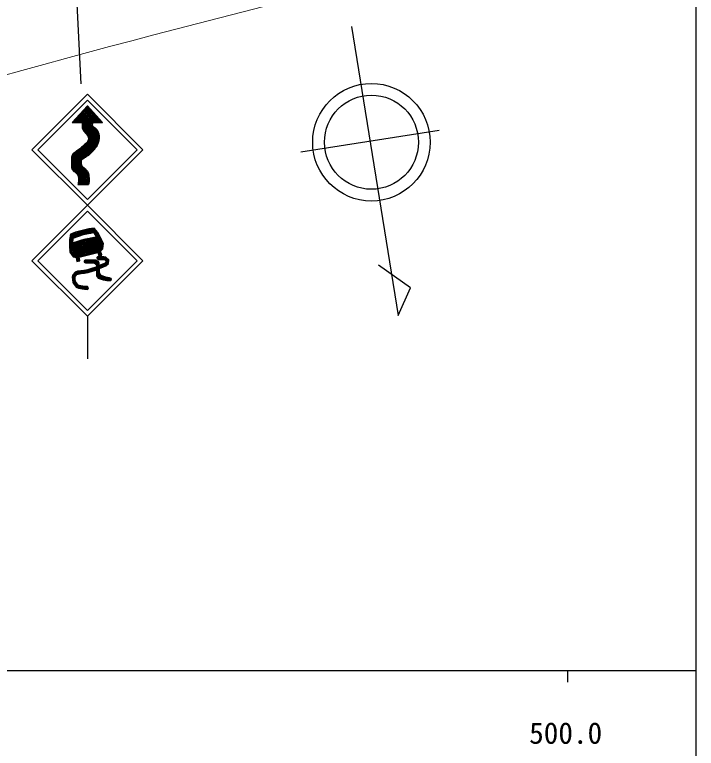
# Model space of a CAD drawing. Units: millimetres, scale not verified. Extents: x 40000 to 680000, y 20000 to 380000.
# Drawn here: x 520797 to 579000, y 198357 to 260974 of the extents above; entities that cross this region are included whole.
import ezdxf
from ezdxf.enums import TextEntityAlignment as Align

# ---------------------------------------------------------------- set-up
doc = ezdxf.new("R2010")
doc.units = ezdxf.units.MM
doc.header["$LTSCALE"] = 1000
for name, color, linetype, lineweight in [('M-BGD', 7, 'Continuous', 25), ('M-STR-HTXT', 7, 'Continuous', 13), ('M-STR-STRC', 7, 'Continuous', 25), ('M-TTL-BAND', 7, 'Continuous', 25)]:
    doc.layers.add(name, color=color, linetype=linetype, lineweight=lineweight)
doc.styles.add('ＭＳ ゴシック', font='')
doc.styles.get('ＭＳ ゴシック').set_extended_font_data('MS Gothic')

msp = doc.modelspace()

# ---------------------------------------------------------------- linework, layer by layer
at = {"layer": 'M-BGD'}
for p, q in [((549549, 259965), (553549, 235287)), ((557043, 251102), (545243, 249227)), ((554590, 237669), (551849, 239603)), ((553549, 235287), (554590, 237669))]:
    msp.add_line(p, q, dxfattribs=at)
for radius in [5016, 4013]:
    msp.add_circle((551259, 250087), radius, dxfattribs=at)
at = {"layer": 'M-STR-HTXT'}
msp.add_arc((822470, -843837), 1140514, 103.54772, 109.79994, dxfattribs=at)
at = {"layer": 'M-STR-STRC'}
for p, q in [((523942, 303775), (526456, 255080)), ((522271, 249444), (527009, 254182)), ((522766, 249444), (527009, 253687)), ((527009, 254182), (531747, 249444)), ((527009, 253687), (531252, 249444)), ((527009, 253196), (525709, 251767)), ((525719, 251767), (527075, 253123)), ((525860, 251767), (527142, 253049)), ((526001, 251767), (527210, 252975)), ((528138, 251767), (526866, 253039)), ((528279, 251767), (526933, 253113)), ((527185, 253002), (527001, 253187)), ((527009, 253196), (528309, 251767)), ((526143, 251767), (527277, 252901)), ((528009, 250623), (526260, 252372)), ((526284, 251767), (527345, 252827)), ((527985, 250789), (526327, 252446)), ((527448, 251466), (526394, 252520)), ((526426, 251767), (527412, 252753)), ((527430, 251626), (526462, 252594)), ((527447, 251751), (526529, 252668)), ((526560, 251477), (527614, 252531)), ((526565, 251624), (527547, 252605)), ((526567, 251767), (527479, 252679)), ((526568, 251343), (527681, 252457)), ((526592, 251225), (527749, 252383)), ((527572, 251767), (526596, 252742)), ((527714, 251767), (526664, 252816)), ((527855, 251767), (526731, 252891)), ((527996, 251767), (526798, 252965)), ((525709, 251767), (526578, 251767)), ((525734, 251767), (525721, 251780)), ((525875, 251767), (525788, 251854)), ((526017, 251767), (525855, 251928)), ((526158, 251767), (525923, 252002)), ((526299, 251767), (525990, 252076)), ((526441, 251767), (526058, 252150)), ((528001, 250348), (526125, 252224)), ((528010, 250480), (526192, 252298)), ((526631, 251124), (527816, 252308)), ((526686, 251037), (527883, 252234)), ((527449, 251767), (528309, 251767)), ((527557, 251767), (527951, 252160)), ((527698, 251767), (528018, 252086)), ((527840, 251767), (528086, 252012)), ((527981, 251767), (528153, 251938)), ((528123, 251767), (528220, 251864)), ((528264, 251767), (528288, 251790)), ((527950, 250116), (526561, 251505)), ((527981, 250227), (526567, 251641)), ((527917, 250007), (526567, 251358)), ((527876, 249907), (526605, 251178)), ((526751, 250961), (527431, 251641)), ((526820, 250888), (527433, 251501)), ((526888, 250815), (527492, 251418)), ((526953, 250738), (527582, 251367)), ((527010, 250654), (527665, 251309)), ((527057, 250559), (527741, 251244)), ((527089, 250450), (527814, 251175)), ((527918, 250997), (527505, 251410)), ((525638, 248575), (527960, 250897)), ((525639, 248435), (527986, 250781)), ((525640, 248294), (528005, 250659)), ((525641, 248720), (527918, 250996)), ((525642, 248155), (528012, 250524)), ((527828, 249813), (527034, 250608)), ((527085, 250304), (527871, 251091)), ((525649, 248020), (528003, 250374)), ((525668, 247898), (527975, 250205)), ((525704, 247792), (527916, 250004)), ((527402, 249250), (526769, 249883)), ((527471, 249322), (526843, 249950)), ((527539, 249395), (526913, 250021)), ((527603, 249473), (526980, 250096)), ((527664, 249553), (527037, 250181)), ((527724, 249635), (527078, 250281)), ((527778, 249722), (527094, 250406)), ((522271, 249444), (527009, 244707)), ((522766, 249444), (527009, 245202)), ((525666, 248885), (526190, 249409)), ((526597, 248641), (525974, 249263)), ((526686, 248693), (526059, 249320)), ((526775, 248745), (526144, 249377)), ((526861, 248800), (526227, 249435)), ((526945, 248858), (526308, 249495)), ((527027, 248918), (526388, 249557)), ((527106, 248980), (526466, 249620)), ((527184, 249044), (526543, 249685)), ((527258, 249111), (526619, 249750)), ((527332, 249179), (526694, 249816)), ((526838, 248784), (527783, 249730)), ((527009, 245202), (531252, 249444)), ((527009, 244707), (531747, 249444)), ((527147, 247101), (525638, 248609)), ((527132, 247257), (525643, 248746)), ((527079, 247451), (525662, 248868)), ((526494, 248178), (525699, 248973)), ((526473, 248341), (525749, 249065)), ((526472, 248483), (525815, 249139)), ((526512, 248584), (525892, 249204)), ((527152, 246954), (525639, 248467)), ((527150, 246815), (525640, 248324)), ((527139, 246684), (525641, 248182)), ((527126, 246556), (525648, 248034)), ((525753, 247700), (526473, 248420)), ((525823, 247629), (526469, 248275)), ((525900, 247564), (526499, 248163)), ((525981, 247503), (526544, 248066)), ((526057, 247438), (526614, 247995)), ((527062, 246478), (525676, 247865)), ((526125, 247365), (526689, 247929)), ((526180, 247279), (526767, 247865)), ((526216, 247173), (526844, 247801)), ((526220, 246611), (527075, 247466)), ((526229, 246478), (527107, 247357)), ((526237, 247053), (526915, 247730)), ((526238, 246771), (527037, 247569)), ((526244, 246918), (526979, 247653)), ((526921, 246478), (526213, 247186)), ((526497, 246478), (526236, 246739)), ((526779, 246478), (526242, 247016)), ((526638, 246478), (526243, 246874)), ((526370, 246478), (527135, 247243)), ((526511, 246478), (527146, 247113)), ((526653, 246478), (527151, 246977)), ((526794, 246478), (527151, 246835)), ((526197, 246478), (527114, 246478)), ((526214, 246478), (526200, 246492)), ((526355, 246478), (526220, 246613)), ((526936, 246478), (527139, 246682)), ((527077, 246478), (527121, 246523)), ((522271, 239969), (527009, 244707)), ((522766, 239969), (527009, 244212)), ((527009, 244707), (531747, 239969)), ((527009, 244212), (531252, 239969)), ((525470, 241688), (526264, 242482)), ((525490, 241850), (526068, 242427)), ((525522, 242023), (525845, 242345)), ((525819, 241895), (526461, 242537)), ((526184, 242027), (525859, 242351)), ((526288, 242064), (525959, 242393)), ((526040, 241975), (526652, 242587)), ((526392, 242101), (526066, 242427)), ((526496, 242139), (526177, 242458)), ((526261, 242054), (526840, 242634)), ((526600, 242176), (526287, 242489)), ((526713, 242205), (526398, 242519)), ((526482, 242134), (527028, 242680)), ((526834, 242225), (526508, 242550)), ((526954, 242246), (526621, 242579)), ((526690, 242201), (527201, 242712)), ((527075, 242266), (526734, 242607)), ((527196, 242287), (526848, 242635)), ((526861, 242230), (527362, 242731)), ((527317, 242308), (526961, 242663)), ((527031, 242259), (527523, 242751)), ((527438, 242328), (527074, 242691)), ((527558, 242349), (527196, 242711)), ((527202, 242288), (527619, 242705)), ((528176, 241873), (527322, 242727)), ((527372, 242317), (527683, 242628)), ((528002, 242188), (527448, 242742)), ((527543, 242346), (527748, 242551)), ((527584, 242748), (527574, 242757)), ((527623, 242285), (527812, 242474)), ((527675, 242196), (527877, 242397)), ((525469, 241545), (525752, 241828)), ((526817, 240404), (525472, 241748)), ((525748, 241613), (525494, 241868)), ((525500, 240727), (526518, 241746)), ((525751, 241752), (525516, 241987)), ((525768, 241877), (525538, 242107)), ((525546, 240633), (526730, 241817)), ((525554, 242196), (525602, 242244)), ((525872, 241914), (525560, 242226)), ((525607, 240552), (526908, 241853)), ((525976, 241952), (525659, 242268)), ((525669, 240472), (527084, 241887)), ((525730, 240392), (527259, 241921)), ((526080, 241989), (525759, 242310)), ((525794, 240315), (527435, 241956)), ((525901, 240280), (527610, 241990)), ((526008, 240246), (527983, 242221)), ((526054, 240151), (528035, 242131)), ((526317, 240272), (528087, 242042)), ((527600, 240610), (526478, 241732)), ((526509, 240323), (528138, 241951)), ((527712, 240639), (526584, 241768)), ((527824, 240669), (526690, 241803)), ((526701, 240373), (528184, 241856)), ((528179, 240456), (526802, 241833)), ((526893, 240424), (528230, 241761)), ((528220, 240556), (526920, 241856)), ((528144, 240774), (527039, 241879)), ((528202, 240857), (527157, 241902)), ((528269, 240931), (527276, 241925)), ((528323, 241019), (527394, 241948)), ((528340, 241143), (527512, 241971)), ((528310, 241598), (527623, 242284)), ((528357, 241267), (527631, 241994)), ((527728, 242107), (527931, 242311)), ((528374, 241392), (527749, 242017)), ((525467, 241260), (525747, 241540)), ((526481, 240315), (525467, 241329)), ((525468, 241403), (525749, 241684)), ((526593, 240345), (525468, 241469)), ((526705, 240374), (525470, 241609)), ((526369, 240286), (525471, 241183)), ((525475, 241127), (525880, 241532)), ((525483, 240994), (526093, 241604)), ((525491, 240861), (526305, 241675)), ((526929, 240433), (525842, 241520)), ((527040, 240463), (525948, 241555)), ((527152, 240492), (526054, 241591)), ((527264, 240522), (526160, 241626)), ((527376, 240551), (526266, 241661)), ((527488, 240580), (526372, 241697)), ((527085, 240474), (528277, 241666)), ((527277, 240525), (528323, 241571)), ((527469, 240575), (528369, 241476)), ((527661, 240626), (528366, 241331)), ((527853, 240676), (528343, 241167)), ((526311, 240202), (525481, 241032)), ((526353, 240018), (525490, 240882)), ((525973, 240257), (525499, 240731)), ((527924, 240606), (528321, 241003)), ((528077, 240416), (527939, 240554)), ((527956, 240497), (528167, 240708)), ((527989, 240388), (528203, 240603)), ((528210, 240468), (528240, 240498)), ((522271, 239969), (527009, 235232)), ((522766, 239969), (527009, 235727)), ((526286, 239944), (526049, 240181)), ((526076, 240031), (526299, 240254)), ((526163, 239926), (526080, 240009)), ((526104, 239917), (526326, 240139)), ((526269, 239942), (526352, 240024)), ((526866, 239798), (526729, 239935)), ((526761, 239849), (526945, 240034)), ((527009, 239796), (526795, 240011)), ((526853, 239800), (527086, 240034)), ((527152, 239795), (526913, 240034)), ((526991, 239797), (527228, 240034)), ((527009, 235727), (531252, 239969)), ((527009, 235232), (531747, 239969)), ((527296, 239793), (527054, 240034)), ((527130, 239795), (527369, 240034)), ((527439, 239791), (527196, 240034)), ((527270, 239793), (527511, 240034)), ((527672, 239699), (527337, 240034)), ((527409, 239791), (527652, 240034)), ((528154, 239359), (527479, 240034)), ((527537, 239777), (527779, 240020)), ((528020, 239634), (527620, 240034)), ((527626, 239725), (527869, 239968)), ((527715, 239673), (527957, 239914)), ((528013, 239782), (527771, 240024)), ((527818, 240200), (527938, 240320)), ((527988, 240090), (527830, 240248)), ((527879, 240120), (528085, 240326)), ((528129, 240090), (527910, 240310)), ((527992, 240090), (528227, 240326)), ((528278, 240083), (528035, 240326)), ((528074, 239324), (528827, 240077)), ((528133, 240090), (528354, 240311)), ((528438, 240065), (528177, 240326)), ((528268, 240084), (528480, 240296)), ((528323, 239432), (528827, 239936)), ((528811, 239833), (528330, 240314)), ((528395, 240070), (528596, 240271)), ((528830, 239955), (528490, 240295)), ((528506, 240039), (528673, 240206)), ((528707, 239654), (528540, 239821)), ((528583, 239975), (528750, 240142)), ((528779, 239724), (528586, 239917)), ((526818, 238917), (527146, 239245)), ((527008, 238965), (527340, 239297)), ((527219, 239021), (527027, 239213)), ((527330, 239051), (527138, 239243)), ((527200, 239016), (527547, 239363)), ((527441, 239081), (527250, 239273)), ((527548, 239116), (527361, 239303)), ((527393, 239068), (528017, 239692)), ((527654, 239151), (527468, 239337)), ((527759, 239188), (527574, 239372)), ((527600, 239133), (528027, 239560)), ((528030, 239058), (527679, 239409)), ((528055, 239316), (527731, 239640)), ((527761, 239577), (528003, 239818)), ((528030, 239200), (527778, 239452)), ((527790, 239182), (528277, 239669)), ((527790, 239040), (528030, 239280)), ((528252, 239402), (528073, 239580)), ((528351, 239444), (528172, 239623)), ((528452, 239485), (528271, 239666)), ((528553, 239525), (528372, 239706)), ((528635, 239585), (528468, 239751)), ((528561, 239528), (528800, 239768)), ((525716, 238522), (526278, 239084)), ((525727, 238392), (525983, 238647)), ((525959, 238442), (525741, 238660)), ((525753, 238700), (526093, 239040)), ((525962, 238580), (525774, 238769)), ((526005, 238679), (525838, 238846)), ((526070, 238755), (525903, 238922)), ((526155, 238812), (525975, 238992)), ((526263, 238845), (526075, 239033)), ((526141, 238806), (526441, 239105)), ((526388, 238861), (526179, 239071)), ((526515, 238876), (526304, 239088)), ((526331, 238854), (526598, 239121)), ((526644, 238889), (526429, 239104)), ((526492, 238874), (526764, 239146)), ((526769, 238905), (526557, 239117)), ((526649, 238889), (526954, 239194)), ((526882, 238933), (526686, 239129)), ((526995, 238962), (526801, 239155)), ((527107, 238991), (526914, 239184)), ((528064, 238883), (527790, 239157)), ((527790, 238899), (528030, 239139)), ((528502, 238303), (527790, 239015)), ((527790, 238758), (528030, 238997)), ((528326, 238338), (527790, 238874)), ((528105, 238418), (527790, 238732)), ((527820, 238646), (528061, 238887)), ((527877, 238561), (528118, 238803)), ((527936, 238479), (528179, 238722)), ((528040, 238441), (528283, 238684)), ((528143, 238404), (528386, 238647)), ((528247, 238366), (528490, 238609)), ((528671, 238276), (528251, 238696)), ((528351, 238329), (528595, 238572)), ((528812, 238276), (528473, 238616)), ((525980, 238280), (525715, 238545)), ((526137, 237981), (525727, 238391)), ((525744, 238267), (525956, 238479)), ((526359, 237618), (525750, 238227)), ((525763, 238145), (525969, 238350)), ((525811, 238051), (525988, 238229)), ((526167, 237668), (525849, 237986)), ((525863, 237962), (526035, 238134)), ((525921, 237879), (526090, 238047)), ((525980, 237796), (526149, 237965)), ((528472, 238308), (528716, 238552)), ((528593, 238288), (528837, 238532)), ((528952, 238278), (528670, 238560)), ((528723, 238276), (528947, 238501)), ((529042, 238329), (528840, 238531)), ((528864, 238276), (529041, 238453)), ((526039, 237714), (526223, 237898)), ((526143, 237676), (526332, 237865)), ((526539, 237579), (526219, 237899)), ((526250, 237642), (526448, 237840)), ((526366, 237616), (526564, 237814)), ((526716, 237544), (526413, 237847)), ((526482, 237591), (526682, 237790)), ((526871, 237530), (526593, 237808)), ((526599, 237567), (526800, 237768)), ((526718, 237544), (526937, 237763)), ((527014, 237529), (526769, 237773)), ((526846, 237531), (527045, 237730)), ((527082, 237602), (526921, 237763)), ((526982, 237526), (527092, 237635)), ((527009, 235232), (527009, 231596))]:
    msp.add_line(p, q, dxfattribs=at)
for points in [[(527899, 240689), (527990, 240383), (528246, 240482), (528139, 240788), (528318, 240984), (528382, 241449), (528131, 241965), (527891, 242380), (527576, 242757), (527118, 242702), (526549, 242562), (525986, 242404), (525560, 242227), (525471, 241743), (525466, 241263), (525502, 240691), (525786, 240318), (526039, 240236), (526097, 239916), (526367, 239956), (526296, 240267)], [(526744, 241821), (527777, 242022), (527583, 242353), (526646, 242193), (525753, 241871), (525746, 241488)], [(527954, 240090), (528216, 240090), (528483, 240059), (528594, 239966), (528576, 239855), (528456, 239740), (528287, 239673), (528024, 239559), (528012, 239799), (527954, 239918), (527755, 240034), (526827, 240034), (526751, 239979), (526718, 239915), (526745, 239862), (526798, 239820), (526858, 239799), (527515, 239790), (527715, 239674), (527772, 239554), (527778, 239452), (527653, 239398), (527368, 239305), (527004, 239207), (526707, 239132), (526436, 239105), (526166, 239069), (525957, 238985), (525775, 238772), (525713, 238568), (525731, 238350), (525766, 238128), (525873, 237946), (526041, 237711), (526237, 237645), (526565, 237574), (526769, 237534), (527009, 237525), (527076, 237582), (527102, 237667), (527018, 237760), (526796, 237768), (526612, 237804), (526300, 237872), (526189, 237909), (526070, 238075), (525991, 238209), (525964, 238379), (525951, 238542), (525986, 238657), (526098, 238789), (526226, 238840), (526463, 238871), (526748, 238899), (527064, 238979), (527436, 239079), (527736, 239178), (527790, 239201), (527790, 239199), (527790, 238897), (527790, 238689), (527932, 238480), (528349, 238329), (528665, 238276), (528944, 238276), (529006, 238288), (529038, 238319), (529071, 238381), (529038, 238460), (528904, 238520), (528589, 238573), (528172, 238724), (528030, 238933), (528030, 239142), (528030, 239305), (528377, 239456), (528586, 239538), (528796, 239740), (528847, 240061), (528580, 240285), (528230, 240326), (527954, 240326), (527861, 240292), (527810, 240219), (527832, 240168), (527875, 240121)]]:
    msp.add_lwpolyline(points, close=True, dxfattribs=at)
for points in [[(526578, 251767), (526578, 251766), (526578, 251764), (526578, 251763), (526577, 251762), (526577, 251756), (526577, 251755), (526577, 251752), (526576, 251745), (526576, 251743), (526575, 251740), (526575, 251732), (526574, 251729), (526571, 251692), (526560, 251581), (526558, 251544), (526556, 251514), (526552, 251426), (526553, 251396), (526554, 251371), (526562, 251298), (526568, 251274), (526573, 251251), (526598, 251186), (526608, 251165), (526619, 251145), (526658, 251087), (526672, 251069), (526688, 251049), (526738, 250991), (526755, 250972), (526773, 250951), (526828, 250891), (526846, 250870), (526864, 250849), (526918, 250784), (526935, 250762), (526950, 250743), (526990, 250683), (527002, 250663), (527014, 250643), (527047, 250581), (527055, 250559), (527064, 250539), (527084, 250476), (527088, 250454), (527092, 250434), (527098, 250372), (527095, 250351), (527091, 250323), (527068, 250241), (527056, 250216), (527043, 250188), (526992, 250113), (526973, 250089), (526953, 250063), (526885, 249992), (526862, 249969), (526838, 249946), (526765, 249880), (526740, 249857), (526710, 249830), (526616, 249747), (526585, 249720), (526555, 249694), (526464, 249618), (526433, 249593), (526402, 249568), (526310, 249496), (526278, 249472), (526246, 249448), (526147, 249379), (526114, 249357), (526093, 249342), (526028, 249300), (526007, 249286), (525985, 249271), (525921, 249227), (525901, 249212), (525881, 249196), (525824, 249149), (525806, 249131), (525790, 249114), (525743, 249060), (525731, 249040), (525715, 249013), (525678, 248928), (525669, 248899), (525660, 248868), (525646, 248771), (525643, 248739), (525640, 248704), (525638, 248600), (525638, 248565), (525638, 248529), (525640, 248420), (525640, 248384), (525641, 248346), (525640, 248231), (525641, 248193), (525642, 248156), (525645, 248046), (525650, 248010), (525654, 247976), (525671, 247875), (525682, 247842), (525692, 247812), (525734, 247727), (525753, 247701), (525770, 247677), (525836, 247616), (525859, 247596), (525883, 247576), (525961, 247520), (525985, 247500), (526010, 247479), (526086, 247415), (526107, 247390), (526128, 247363), (526186, 247276), (526197, 247244), (526213, 247199), (526239, 247057), (526243, 247009), (526247, 246959), (526241, 246809), (526238, 246759), (526235, 246719), (526218, 246599), (526212, 246560), (526210, 246543), (526201, 246494), (526197, 246478)], [(527449, 251767), (527449, 251766), (527449, 251764), (527449, 251763), (527448, 251761), (527448, 251756), (527447, 251754), (527447, 251752), (527446, 251745), (527445, 251742), (527445, 251739), (527444, 251731), (527443, 251728), (527441, 251709), (527432, 251652), (527430, 251633), (527429, 251618), (527425, 251570), (527425, 251555), (527426, 251542), (527431, 251503), (527435, 251491), (527439, 251480), (527458, 251450), (527465, 251441), (527470, 251435), (527489, 251420), (527496, 251416), (527503, 251410), (527526, 251397), (527534, 251393), (527542, 251388), (527567, 251375), (527576, 251371), (527584, 251366), (527611, 251354), (527618, 251348), (527663, 251310), (527800, 251199), (527835, 251152), (527870, 251105), (527945, 250943), (527963, 250887), (527981, 250829), (528009, 250646), (528012, 250585), (528015, 250524), (528003, 250339), (527992, 250278), (527980, 250213), (527924, 250020), (527900, 249959), (527876, 249898), (527783, 249726), (527749, 249671), (527714, 249617), (527597, 249463), (527555, 249413), (527514, 249365), (527381, 249228), (527336, 249183), (527305, 249152), (527207, 249064), (527173, 249035), (527140, 249007), (527037, 248924), (527001, 248898), (526965, 248871), (526853, 248794), (526815, 248770), (526775, 248744), (526652, 248673), (526611, 248649), (526603, 248644), (526580, 248632), (526573, 248628), (526566, 248623), (526544, 248610), (526538, 248605), (526531, 248601), (526513, 248586), (526508, 248580), (526503, 248575), (526489, 248557), (526486, 248551), (526483, 248544), (526476, 248522), (526475, 248515), (526473, 248507), (526472, 248483), (526472, 248475), (526472, 248467), (526473, 248441), (526473, 248433), (526473, 248424), (526474, 248398), (526474, 248390), (526474, 248382), (526474, 248359), (526473, 248352), (526473, 248344), (526472, 248322), (526471, 248314), (526471, 248307), (526470, 248286), (526470, 248279), (526469, 248272), (526468, 248251), (526470, 248244), (526482, 248209), (526520, 248100), (526542, 248069), (526566, 248035), (526664, 247951), (526696, 247923), (526732, 247891), (526845, 247804), (526879, 247770), (526914, 247734), (527013, 247619), (527035, 247574), (527065, 247511), (527124, 247309), (527135, 247241), (527147, 247170), (527153, 246954), (527153, 246882), (527152, 246825), (527137, 246653), (527131, 246596), (527129, 246572), (527119, 246502), (527114, 246478)]]:
    msp.add_open_spline(points, degree=3, knots=[0, 0, 0, 0, 1, 1, 1, 2, 2, 2, 3, 3, 3, 4, 4, 4, 5, 5, 5, 6, 6, 6, 7, 7, 7, 8, 8, 8, 9, 9, 9, 10, 10, 10, 11, 11, 11, 12, 12, 12, 13, 13, 13, 14, 14, 14, 15, 15, 15, 16, 16, 16, 17, 17, 17, 18, 18, 18, 19, 19, 19, 20, 20, 20, 21, 21, 21, 22, 22, 22, 23, 23, 23, 24, 24, 24, 25, 25, 25, 26, 26, 26, 27, 27, 27, 28, 28, 28, 29, 29, 29, 30, 30, 30, 31, 31, 31, 32, 32, 32, 33, 33, 33, 34, 34, 34, 35, 35, 35, 36, 36, 36, 37, 37, 37, 38, 38, 38, 39, 39, 39, 40, 40, 40, 41, 41, 41, 42, 42, 42, 43, 43, 43, 44, 44, 44, 44], dxfattribs=at)
at = {"layer": 'M-TTL-BAND'}
for p, q in [((579000, 20000), (579000, 370000)), ((40000, 205000), (579000, 205000)), ((568000, 205000), (568000, 204000))]:
    msp.add_line(p, q, dxfattribs=at)

# ---------------------------------------------------------------- texts
at = {"layer": 'M-TTL-BAND', "style": 'ＭＳ ゴシック'}
msp.add_text('500.0', height=1833, dxfattribs=at).set_placement((567844, 198195), align=Align.BOTTOM_CENTER)

doc.saveas('drawing.dxf')
